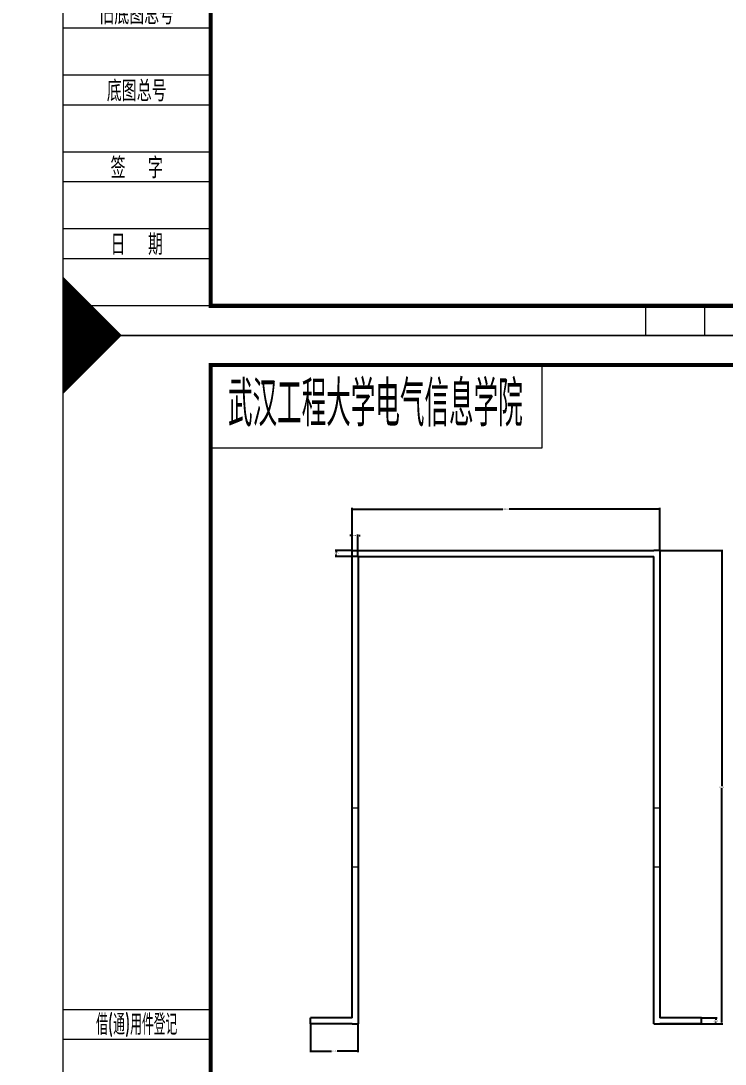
# Model space of a CAD drawing. Header units: millimetres. Extents: x -7 to 1163, y -7 to 637.
# Drawn here: x -7.1 to 111.9, y 86.8 to 263.2 of the extents above; entities that cross this region are included whole.
import ezdxf
from ezdxf.enums import TextEntityAlignment as Align

# ---------------------------------------------------------------- set-up
doc = ezdxf.new("R2010")
doc.units = ezdxf.units.MM
doc.linetypes.add('DASHED', pattern=[0.75, 0.5, -0.25])
doc.layers.get('DEFPOINTS').update_dxf_attribs({"lineweight": 18})
for name, color, linetype, lineweight in [('00', 7, 'Continuous', 18), ('1', 30, 'Continuous', 18), ('2', 5, 'DASHED', 18), ('BORDER', 7, 'Continuous', 18), ('DIM', 1, 'Continuous', 18), ('TEXT', 7, 'Continuous', 18)]:
    doc.layers.add(name, color=color, linetype=linetype, lineweight=lineweight)
doc.styles.get("Standard").update_dxf_attribs({"font": 'arial.ttf'})
doc.styles.add('STANDARD 0.75', font='gbenor.shx', dxfattribs={"bigfont": 'gbcbig.shx'})
doc.styles.add('YKYHZ', font='gbenor.shx', dxfattribs={"bigfont": 'gbcbig.shx'})
doc.dimstyles.get("Standard").update_dxf_attribs({"dimtxt": 0.18, "dimasz": 0.18, "dimexe": 0.18, "dimexo": 0.0625, "dimgap": 0.09, "dimtad": 0, "dimtih": 1, "dimtoh": 1, "dimdec": 4, "dimzin": 0, "dimdsep": 46, "dimtxsty": 'Standard', "dimcen": 0.09, "dimadec": 0, "dimazin": 0, "dimtfac": 1, "dimtdec": 4, "dimtofl": 0, "dimtmove": 0, "dimatfit": 3, "dimfxl": 1, "dimtolj": 1, "dimtzin": 0, "dimarcsym": 0})

# ---------------------------------------------------------------- blocks, each defined once
blk = doc.blocks.new('*U1')
at = {"layer": '00', "color": 7, "linetype": 'Continuous', "ltscale": 5}
for p, q in [((81, 205), (25, 205)), ((25, 205), (25, 191)), ((81, 191), (81, 205)), ((25, 191), (81, 191))]:
    blk.add_line(p, q, dxfattribs=at)
at = {"layer": '1', "color": 5, "linetype": 'Continuous', "ltscale": 5}
for p, q in [((25, 96), (0, 96)), ((0, 91), (25, 91))]:
    blk.add_line(p, q, dxfattribs=at)
at = {"layer": 'BORDER', "color": 1, "linetype": 'Continuous', "ltscale": 5}
blk.add_lwpolyline([(0, 210, 0, 14.14, 0), (5, 205, 14.14, 14.14, 0)], format="xyseb", dxfattribs=at)
blk.add_lwpolyline([(0, 0), (297, 0), (297, 210), (0, 210)], close=True, dxfattribs=at)
at = {"layer": 'BORDER', "color": 1, "linetype": 'Continuous', "ltscale": 5, "const_width": 0.7}
blk.add_lwpolyline([(25, 5), (292, 5), (292, 205), (25, 205)], close=True, dxfattribs=at)
at = {"layer": 'TEXT', "color": 7, "linetype": 'Continuous', "ltscale": 5, "style": 'YKYHZ', "width": 0.790251}
blk.add_text('借(通)用件登记', height=3.5, dxfattribs=at).set_placement((12.5, 93.5), align=Align.MIDDLE)
blk = doc.blocks.new('*D30')
at = {"layer": 'DEFPOINTS', "color": 0, "ltscale": 5, "transparency": 16777216}
for p in [(100.88, 180.64), (48.88, 173.63), (100.88, 173.63)]:
    blk.add_point(p, dxfattribs=at)
at = {"layer": 'DIM', "color": 0, "lineweight": -2, "ltscale": 5, "transparency": 16777216}
for p, q in [((48.88, 173.69), (48.88, 180.82)), ((49.06, 180.64), (74.35, 180.64)), ((100.7, 180.64), (75.42, 180.64)), ((100.88, 173.69), (100.88, 180.82))]:
    blk.add_line(p, q, dxfattribs=at)
at = {"layer": 'DIM', "color": 0, "ltscale": 5, "transparency": 16777216}
for points in [[(49.06, 180.67), (49.06, 180.61), (48.88, 180.64)], [(100.7, 180.67), (100.7, 180.61), (100.88, 180.64)]]:
    blk.add_solid(points, dxfattribs=at)
at = {"layer": 'DIM', "color": 0, "ltscale": 5, "transparency": 16777216, "insert": (74.88, 180.64), "char_height": 0.18, "attachment_point": 5}
blk.add_mtext('\\A1;52.0000', dxfattribs=at)
blk = doc.blocks.new('*D31')
at = {"layer": 'DEFPOINTS', "color": 0, "ltscale": 5, "transparency": 16777216}
for p in [(48.88, 173.63), (46.18, 172.63), (49.88, 172.63)]:
    blk.add_point(p, dxfattribs=at)
at = {"layer": 'DIM', "color": 0, "lineweight": -2, "ltscale": 5, "transparency": 16777216}
for p, q in [((48.82, 173.63), (46, 173.63)), ((46.18, 173.45), (46.18, 173.31)), ((46.18, 172.81), (46.18, 172.95)), ((49.82, 172.63), (46, 172.63))]:
    blk.add_line(p, q, dxfattribs=at)
at = {"layer": 'DIM', "color": 0, "ltscale": 5, "transparency": 16777216}
for points in [[(46.15, 173.45), (46.21, 173.45), (46.18, 173.63)], [(46.15, 172.81), (46.21, 172.81), (46.18, 172.63)]]:
    blk.add_solid(points, dxfattribs=at)
at = {"layer": 'DIM', "color": 0, "ltscale": 5, "transparency": 16777216, "insert": (46.18, 173.13), "char_height": 0.18, "attachment_point": 5}
blk.add_mtext('\\A1;1.0000', dxfattribs=at)
blk = doc.blocks.new('*D32')
at = {"layer": 'DEFPOINTS', "color": 0, "ltscale": 5, "transparency": 16777216}
for p in [(100.88, 173.63), (100.88, 93.63), (111.35, 93.63)]:
    blk.add_point(p, dxfattribs=at)
at = {"layer": 'DIM', "color": 0, "lineweight": -2, "ltscale": 5, "transparency": 16777216}
for p, q in [((100.95, 173.63), (111.53, 173.63)), ((111.35, 173.45), (111.35, 133.81)), ((111.35, 93.81), (111.35, 133.45)), ((100.95, 93.63), (111.53, 93.63))]:
    blk.add_line(p, q, dxfattribs=at)
at = {"layer": 'DIM', "color": 0, "ltscale": 5, "transparency": 16777216}
for points in [[(111.32, 173.45), (111.38, 173.45), (111.35, 173.63)], [(111.32, 93.81), (111.38, 93.81), (111.35, 93.63)]]:
    blk.add_solid(points, dxfattribs=at)
at = {"layer": 'DIM', "color": 0, "ltscale": 5, "transparency": 16777216, "insert": (111.35, 133.63), "char_height": 0.18, "attachment_point": 5}
blk.add_mtext('\\A1;80.0000', dxfattribs=at)
blk = doc.blocks.new('*D33')
at = {"layer": 'DEFPOINTS', "color": 0, "ltscale": 5, "transparency": 16777216}
for p in [(48.88, 176.17), (48.88, 173.63), (49.88, 172.63)]:
    blk.add_point(p, dxfattribs=at)
at = {"layer": 'DIM', "color": 0, "lineweight": -2, "ltscale": 5, "transparency": 16777216}
for p, q in [((48.7, 176.17), (48.52, 176.17)), ((48.88, 173.69), (48.88, 176.35)), ((49.88, 172.69), (49.88, 176.35)), ((50.06, 176.17), (50.24, 176.17))]:
    blk.add_line(p, q, dxfattribs=at)
at = {"layer": 'DIM', "color": 0, "ltscale": 5, "transparency": 16777216}
for points in [[(48.7, 176.2), (48.7, 176.14), (48.88, 176.17)], [(50.06, 176.2), (50.06, 176.14), (49.88, 176.17)]]:
    blk.add_solid(points, dxfattribs=at)
at = {"layer": 'DIM', "color": 0, "ltscale": 5, "transparency": 16777216, "insert": (49.38, 176.17), "char_height": 0.18, "attachment_point": 5}
blk.add_mtext('\\A1;1.0000', dxfattribs=at)
blk = doc.blocks.new('*D34')
at = {"layer": 'DEFPOINTS', "color": 0, "ltscale": 5, "transparency": 16777216}
for p in [(107.88, 94.63), (107.88, 93.63), (110.35, 94.63)]:
    blk.add_point(p, dxfattribs=at)
at = {"layer": 'DIM', "color": 0, "lineweight": -2, "ltscale": 5, "transparency": 16777216}
for p, q in [((107.95, 94.63), (110.53, 94.63)), ((107.95, 93.63), (110.53, 93.63)), ((110.35, 94.45), (110.35, 94.31)), ((110.35, 93.81), (110.35, 93.95))]:
    blk.add_line(p, q, dxfattribs=at)
at = {"layer": 'DIM', "color": 0, "ltscale": 5, "transparency": 16777216}
for points in [[(110.32, 94.45), (110.38, 94.45), (110.35, 94.63)], [(110.32, 93.81), (110.38, 93.81), (110.35, 93.63)]]:
    blk.add_solid(points, dxfattribs=at)
at = {"layer": 'DIM', "color": 0, "ltscale": 5, "transparency": 16777216, "insert": (110.35, 94.13), "char_height": 0.18, "attachment_point": 5}
blk.add_mtext('\\A1;1.0000', dxfattribs=at)
blk = doc.blocks.new('*D35')
at = {"layer": 'DEFPOINTS', "color": 0, "ltscale": 5, "transparency": 16777216}
for p in [(41.88, 93.63), (49.88, 93.63), (49.88, 88.98)]:
    blk.add_point(p, dxfattribs=at)
at = {"layer": 'DIM', "color": 0, "lineweight": -2, "ltscale": 5, "transparency": 16777216}
for p, q in [((41.88, 93.57), (41.88, 88.8)), ((49.88, 93.57), (49.88, 88.8)), ((42.06, 88.98), (45.42, 88.98)), ((49.7, 88.98), (46.35, 88.98))]:
    blk.add_line(p, q, dxfattribs=at)
at = {"layer": 'DIM', "color": 0, "ltscale": 5, "transparency": 16777216}
for points in [[(42.06, 89.01), (42.06, 88.95), (41.88, 88.98)], [(49.7, 89.01), (49.7, 88.95), (49.88, 88.98)]]:
    blk.add_solid(points, dxfattribs=at)
at = {"layer": 'DIM', "color": 0, "ltscale": 5, "transparency": 16777216, "insert": (45.88, 88.98), "char_height": 0.18, "attachment_point": 5}
blk.add_mtext('\\A1;8.0000', dxfattribs=at)
blk = doc.blocks.new('*U81')
at = {"layer": '1', "color": 5, "linetype": 'Continuous', "ltscale": 5}
for p, q in [((0, 52), (25, 52)), ((25, 44), (0, 44)), ((0, 39), (25, 39)), ((25, 31), (0, 31)), ((0, 26), (25, 26)), ((25, 18), (0, 18)), ((0, 13), (25, 13)), ((25, 5), (0, 5)), ((25, 5), (0, 5)), ((25, 5), (0, 5)), ((25, 5), (0, 5)), ((25, 5), (0, 5))]:
    blk.add_line(p, q, dxfattribs=at)
at = {"layer": 'BORDER', "color": 1, "linetype": 'Continuous', "ltscale": 5}
blk.add_lwpolyline([(0, 0), (297, 0), (297, 210), (0, 210)], close=True, dxfattribs=at)
at = {"layer": 'BORDER', "color": 1, "linetype": 'Continuous', "ltscale": 5, "const_width": 0.7}
blk.add_lwpolyline([(25, 5), (292, 5), (292, 205), (25, 205)], close=True, dxfattribs=at)
at = {"layer": 'BORDER', "color": 1, "linetype": 'Continuous', "ltscale": 5}
blk.add_lwpolyline([(0, 0, 0, 14.14, 0), (5, 5, 14.14, 14.14, 0)], format="xyseb", dxfattribs=at)
at = {"layer": 'TEXT', "color": 1, "linetype": 'Continuous', "ltscale": 5}
for points in [[(98.5, 0), (98.5, 5)], [(108.5, 0), (108.5, 5)], [(98.5, 0), (198.5, 0)]]:
    blk.add_lwpolyline(points, dxfattribs=at)
at = {"layer": 'TEXT', "color": 7, "linetype": 'Continuous', "ltscale": 5, "style": 'YKYHZ'}
for s, p in [('旧底图总号', (12.5, 54.5)), ('底图总号', (12.5, 41.5)), ('签  字', (12.5, 28.5)), ('日  期', (12.5, 15.5))]:
    blk.add_text(s, height=3.5, dxfattribs=at).set_placement(p, align=Align.MIDDLE)

msp = doc.modelspace()

# ---------------------------------------------------------------- linework, layer by layer
for p, q in [((48.88336, 173.62881), (49.88336, 173.62881)), ((48.88336, 94.62881), (48.88336, 173.62881)), ((49.88336, 173.62881), (99.88336, 173.62881)), ((100.88336, 173.62881), (99.88336, 173.62881)), ((100.88336, 173.62881), (100.88336, 94.62881)), ((49.88336, 172.62881), (99.88336, 172.62881)), ((49.88336, 172.62881), (49.88336, 93.62881)), ((99.88336, 93.62881), (99.88336, 172.62881)), ((41.88336, 93.62881), (41.88336, 94.62881)), ((48.88336, 94.62881), (41.88336, 94.62881)), ((48.88336, 93.62881), (41.88336, 93.62881)), ((48.88336, 93.62881), (49.88336, 93.62881)), ((99.88336, 93.62881), (100.88336, 93.62881)), ((107.88336, 94.62881), (100.88336, 94.62881)), ((107.88336, 93.62881), (100.88336, 93.62881)), ((107.88336, 93.62881), (107.88336, 94.62881))]:
    msp.add_line(p, q)
at = {"layer": '2', "ltscale": 5}
for p, q in [((48.88336, 130.12881), (49.88336, 130.12881)), ((99.88336, 130.12881), (100.88336, 130.12881)), ((48.88336, 120.12881), (49.88336, 120.12881)), ((99.88336, 120.12881), (100.88336, 120.12881))]:
    msp.add_line(p, q, dxfattribs=at)

# ---------------------------------------------------------------- block references
at = {"layer": 'BORDER', "linetype": 'Continuous', "ltscale": 5}
for name, p in [('*U81', (0, 210)), ('*U1', (0, 0))]:
    msp.add_blockref(name, p, dxfattribs=at)

# ---------------------------------------------------------------- texts
at = {"style": 'STANDARD 0.75', "width": 0.75}
msp.add_text('武汉工程大学电气信息学院', height=7.6847448, dxfattribs=at).set_placement((27.91793, 194.60615))

# ---------------------------------------------------------------- dimensions: what is measured, and where the dimension line sits
at = {"layer": 'DIM', "ltscale": 5}
for base, p1, p2, picture, middle in [((100.88336, 180.64465), (48.88336, 173.62881), (100.88336, 173.62881), '*D30', (74.88336, 180.64465)), ((48.88336, 176.16979), (49.88336, 172.62881), (48.88336, 173.62881), '*D33', (49.38336, 176.16979)), ((49.88336, 88.9838), (41.88336, 93.62881), (49.88336, 93.62881), '*D35', (45.88336, 88.9838))]:
    dim = msp.add_linear_dim(base=base, p1=p1, p2=p2, dimstyle='Standard', override={"dimscale": 1}, dxfattribs=at)
    dim.commit()
    dim.dimension.update_dxf_attribs({"geometry": picture, "text_midpoint": middle})
for base, p1, p2, picture, middle in [((46.17625, 172.62881), (48.88336, 173.62881), (49.88336, 172.62881), '*D31', (46.17625, 173.12881)), ((111.35342, 93.62881), (100.88336, 173.62881), (100.88336, 93.62881), '*D32', (111.35342, 133.62881)), ((110.35342, 94.62881), (107.88336, 93.62881), (107.88336, 94.62881), '*D34', (110.35342, 94.12881))]:
    dim = msp.add_linear_dim(base=base, p1=p1, p2=p2, angle=90, dimstyle='Standard', override={"dimscale": 1}, dxfattribs=at)
    dim.commit()
    dim.dimension.update_dxf_attribs({"geometry": picture, "text_midpoint": middle})

doc.saveas('drawing.dxf')
